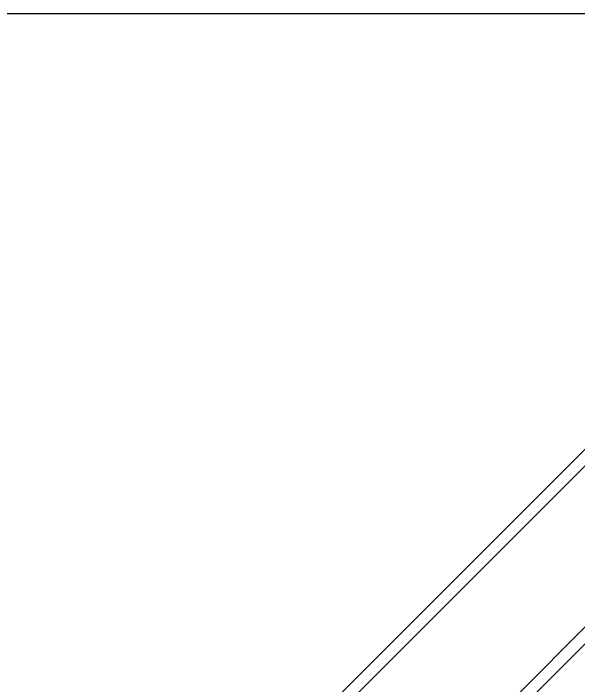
# Model space of a CAD drawing. Extents: x 4995099 to 5303443, y 4627657 to 4889583.
# Drawn here: x 5070772 to 5072492, y 4739283 to 4741329 of the extents above; entities that cross this region are included whole.
import ezdxf

# ---------------------------------------------------------------- set-up
doc = ezdxf.new("R2010")
doc.units = 0
doc.header["$LTSCALE"] = 1000
doc.header["$MEASUREMENT"] = 0
doc.layers.get('0').update_dxf_attribs({"color": 4, "linetype": 'CONTINUOUS'})
doc.layers.add('BZ', color=2, linetype='CONTINUOUS')

msp = doc.modelspace()

# ---------------------------------------------------------------- linework, layer by layer
for p, q in [((5070042.6, 4737534.2), (5073264.2, 4740755.8)), ((5070067.9, 4737508.9), (5073289.5, 4740730.5)), ((5070313.6, 4737263.1), (5073535.2, 4740484.7)), ((5070338.9, 4737237.8), (5073560.5, 4740459.4))]:
    msp.add_line(p, q)
at = {"layer": 'BZ'}
msp.add_line((5056246.1, 4741328.6), (5075116.1, 4741328.6), dxfattribs=at)

doc.saveas('drawing.dxf')
